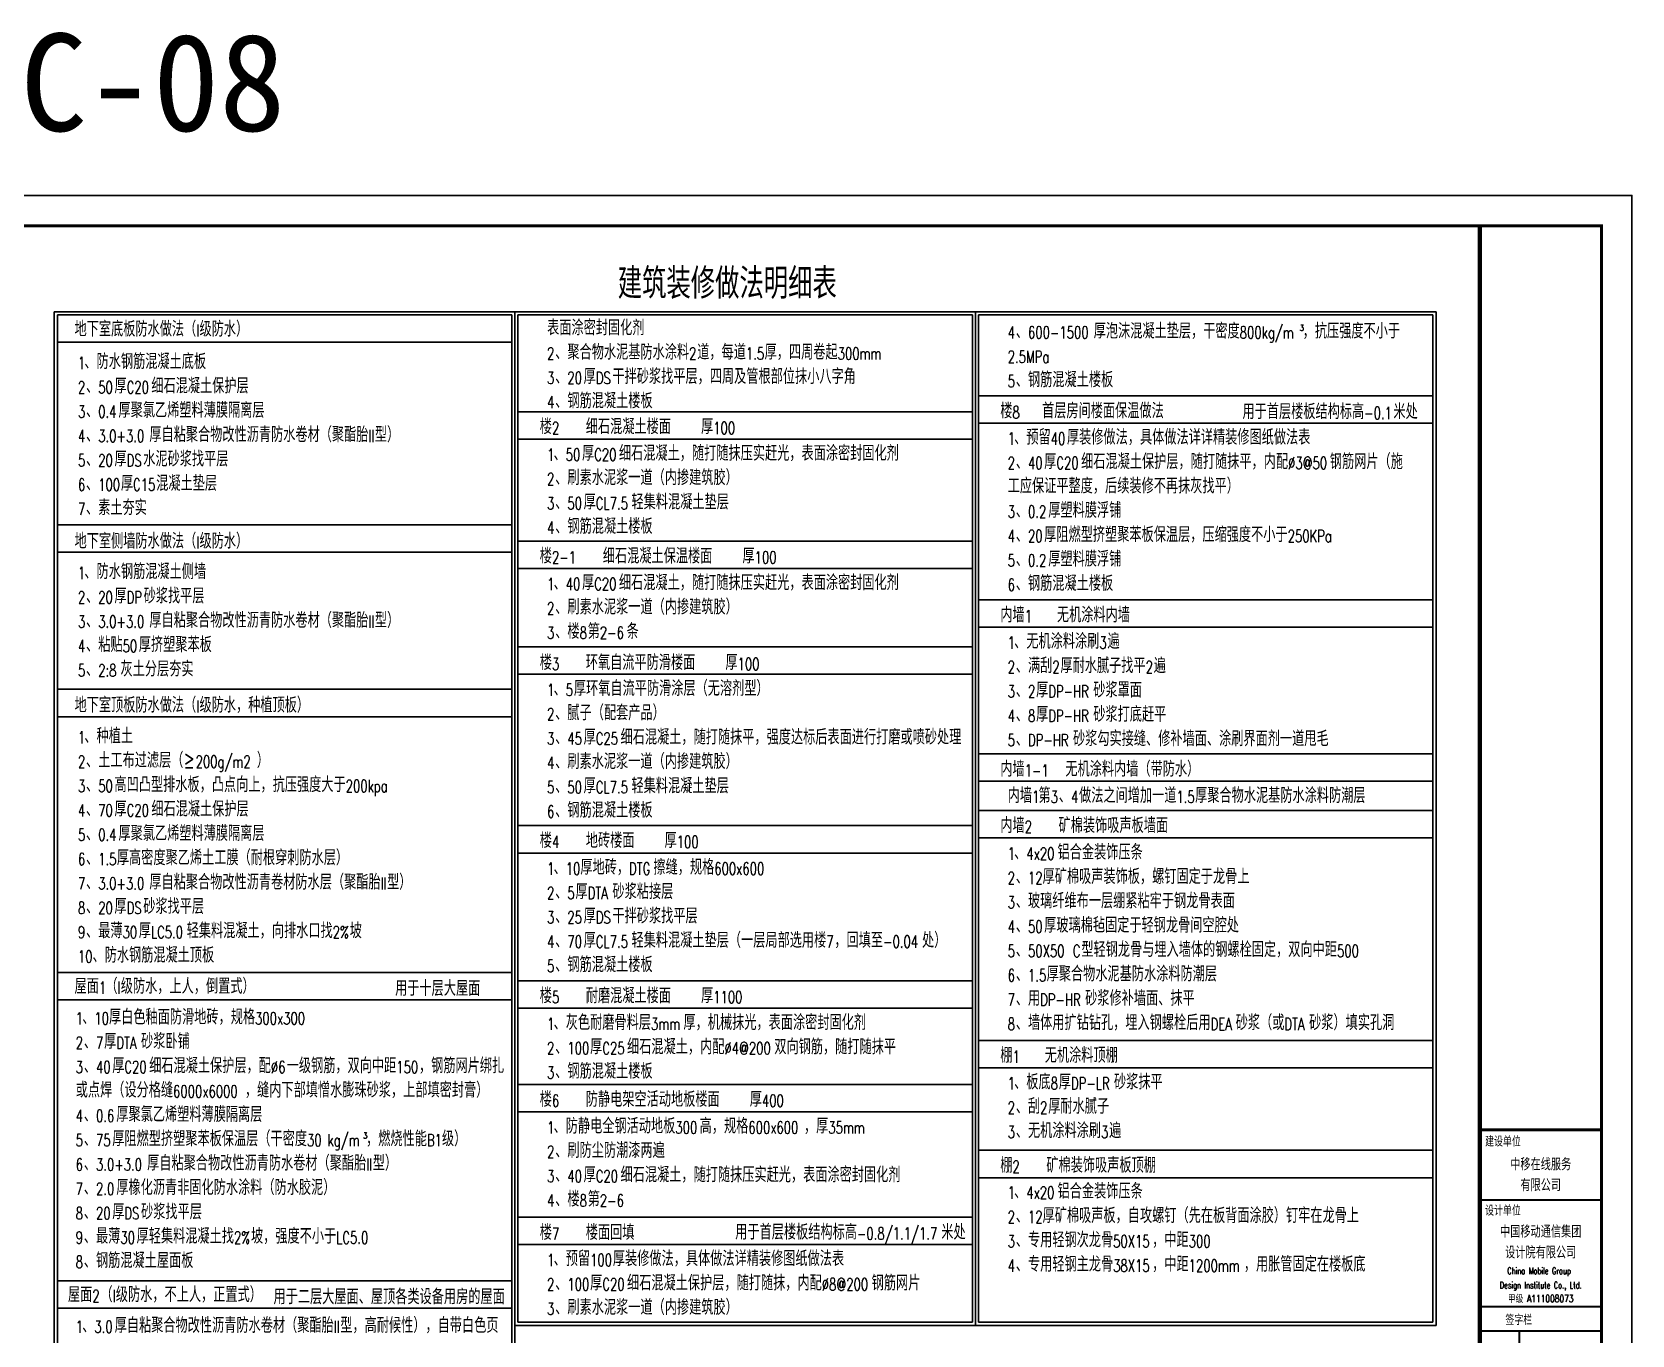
# Model space of a CAD drawing. Extents: x 1109697 to 1467097, y -139975 to 53891.
# Drawn here: x 1414517 to 1467097, y -118011 to -75205 of the extents above; entities that cross this region are included whole.
import ezdxf
from ezdxf.enums import TextEntityAlignment as Align

# ---------------------------------------------------------------- set-up
doc = ezdxf.new("R2010")
doc.units = 0
doc.header["$LTSCALE"] = 1000
doc.header["$MEASUREMENT"] = 0
for name, color, linetype in [('FINELINE', 4, 'Continuous'), ('PUB_TEXT', 7, 'Continuous'), ('PUB_TITLE', 4, 'Continuous'), ('WALL', 5, 'Continuous')]:
    doc.layers.add(name, color=color, linetype=linetype)
doc.layers.add('图框', color=4, linetype='Continuous', lineweight=35)
doc.styles.add('-黑体', font='simhei.ttf', dxfattribs={"width": 0.8})
doc.styles.add('_HZTXT', font='SIMPLEX', dxfattribs={"width": 0.8, "bigfont": 'HZTXT'})
doc.styles.add('_TCH_SPACE', font='simhei.ttf')
doc.styles.add('TK', font='complex_.ttf', dxfattribs={"width": 0.75, "bigfont": 'china'})

# ---------------------------------------------------------------- blocks, each defined once
blk = doc.blocks.new('图签01')
at = {"layer": '图框', "color": 4}
for p, q in [((1793883, 108165), (1797883, 108165)), ((1793883, 104665), (1797883, 104665))]:
    blk.add_line(p, q, dxfattribs=at)
at = {"layer": '图框', "linetype": 'Continuous'}
for p, q in [((1793883, 103865), (1797883, 103865)), ((1795183, 97865), (1795183, 103865))]:
    blk.add_line(p, q, dxfattribs=at)
at = {"layer": '图框', "linetype": 'Continuous', "const_width": 100}
blk.add_lwpolyline([(1793883, 110465), (1797883, 110465)], dxfattribs=at)
at = {"layer": '图框', "style": '-黑体', "width": 0.7}
for s, p in [('建设单位', (1794056, 109949)), ('设计单位', (1794056, 107680)), ('签字栏', (1794722, 104087))]:
    blk.add_text(s, height=300, dxfattribs=at).set_placement(p)
for s, p in [('中移在线服务', (1795883, 109174)), ('有限公司', (1795883, 108489)), ('中国移动通信集团', (1795883, 106963)), ('设计院有限公司', (1795883, 106278))]:
    blk.add_text(s, height=350, dxfattribs=at).set_placement(p, align=Align.CENTER)
at = {"layer": '图框', "color": 4, "style": 'TK', "width": 0.75}
for s, height, p in [('China Mobile Group ', 213.33, (1795883, 105729)), ('Design Institute Co., Ltd.', 213.33, (1795883, 105256)), ('甲级 A111008073', 240, (1795883, 104802))]:
    blk.add_text(s, height=height, dxfattribs=at).set_placement(p, align=Align.CENTER)

msp = doc.modelspace()

# ---------------------------------------------------------------- linework, layer by layer
at = {"layer": 'FINELINE'}
for p, q in [((1415350, -84498), (1430286, -84498)), ((1415350, -84498), (1415350, -137260)), ((1430286, -84498), (1430286, -137260)), ((1430486, -84498), (1445421, -84498)), ((1430486, -84498), (1430486, -117594)), ((1445421, -84498), (1445421, -117594)), ((1445621, -84498), (1460557, -84498)), ((1445621, -84498), (1445621, -117594)), ((1445621, -84498), (1460557, -84498)), ((1460557, -84498), (1460557, -117594)), ((1445621, -100783), (1460557, -100783)), ((1430486, -117594), (1445421, -117594)), ((1445621, -117594), (1460557, -117594))]:
    msp.add_line(p, q, dxfattribs=at)
at = {"layer": 'PUB_TITLE'}
msp.add_lwpolyline([(1361997, -139975), (1467097, -139975), (1467097, -80575), (1361997, -80575)], close=True, dxfattribs=at)
at = {"layer": 'PUB_TITLE', "const_width": 100}
msp.add_lwpolyline([(1364497, -138975), (1466097, -138975), (1466097, -81575), (1364497, -81575)], close=True, dxfattribs=at)
at = {"layer": 'WALL'}
for p, q in [((1415350, -85398), (1430286, -85398)), ((1445621, -87152), (1460557, -87152)), ((1430486, -87678), (1445421, -87678)), ((1445621, -88052), (1460557, -88052)), ((1430486, -88578), (1445421, -88578)), ((1430486, -88578), (1445421, -88578)), ((1415350, -91398), (1430286, -91398)), ((1430486, -91928), (1445421, -91928)), ((1415350, -92298), (1430286, -92298)), ((1430486, -92828), (1445421, -92828)), ((1445621, -93854), (1460557, -93854)), ((1445621, -94754), (1460556, -94754)), ((1430486, -95403), (1445421, -95403)), ((1430486, -96303), (1445421, -96303)), ((1415350, -96798), (1430286, -96798)), ((1415350, -97698), (1430286, -97698)), ((1445621, -98920), (1460557, -98920)), ((1445621, -99820), (1460556, -99820)), ((1445621, -100783), (1460557, -100783)), ((1430486, -101277), (1445421, -101277)), ((1445621, -101683), (1460557, -101683)), ((1430486, -102177), (1445421, -102177)), ((1415350, -106098), (1430286, -106098)), ((1430486, -106377), (1445421, -106377)), ((1415350, -106998), (1430286, -106998)), ((1430486, -107277), (1445421, -107277)), ((1445621, -108331), (1460557, -108331)), ((1445621, -109231), (1460556, -109231)), ((1430486, -109781), (1445421, -109781)), ((1430486, -110681), (1445421, -110681)), ((1445621, -111943), (1460556, -111943)), ((1445621, -112843), (1460556, -112843)), ((1430486, -114135), (1445421, -114135)), ((1430486, -115035), (1445421, -115035)), ((1415350, -116228), (1430286, -116228)), ((1415350, -117128), (1430285, -117128))]:
    msp.add_line(p, q, dxfattribs=at)
for points in [[(1415250, -84398), (1430386, -84398), (1430386, -137360), (1415250, -137360), (1415250, -84398)], [(1445521, -117694), (1430386, -117694), (1430386, -84398), (1445521, -84398), (1445521, -117694)], [(1460657, -117694), (1445521, -117694), (1445521, -84398), (1460657, -84398), (1460657, -117694)]]:
    msp.add_lwpolyline(points, dxfattribs=at)
at = {"layer": '图框', "const_width": 150}
msp.add_lwpolyline([(1462097, -81575), (1462097, -138975)], dxfattribs=at)

# ---------------------------------------------------------------- block references
at = {"layer": 'PUB_TEXT'}
msp.add_blockref('图签01', (-331786, -221738), dxfattribs=at)

# ---------------------------------------------------------------- texts
at = {"linetype": 'Continuous', "style": '_TCH_SPACE'}
msp.add_text('FJ-MC-08', height=3200, dxfattribs=at).set_placement((1414140, -78457), align=Align.CENTER)
at = {"layer": 'PUB_TEXT', "style": '_HZTXT'}
for s, height, width, p in [('建筑装修做法明细表', 1000, 0.8, (1433766, -83968)), ('地下室底板防水做法（', 500, 0.8, (1415915, -85210)), ('级防水）', 500, 0.8, (1420022, -85210)), ('表面涂密封固化剂', 500, 0.8, (1431445, -85168)), ('I', 400, 0.7, (1419915, -85210)), ('4', 400, 0.7, (1446580, -85276)), ('、', 500, 0.8, (1446847, -85276)), ('600-1500', 400, 0.7, (1447247, -85276)), ('厚泡沫混凝土垫层，干密度', 500, 0.8, (1449407, -85276)), ('800kg/m', 400, 0.7, (1454207, -85276)), ('3', 200, 0.7, (1456180, -85026)), ('，抗压强度不小于', 500, 0.8, (1456274, -85276)), ('2', 400, 0.7, (1431445, -85968)), ('、聚合物水泥基防水涂料', 500, 0.8, (1431712, -85968)), ('2', 400, 0.7, (1436112, -85968)), ('道，每道', 500, 0.8, (1436378, -85968)), ('1.5', 400, 0.7, (1437978, -85968)), ('厚，四周卷起', 500, 0.8, (1438592, -85968)), ('300mm', 400, 0.7, (1440992, -85968)), ('2.5MPa', 400, 0.7, (1446580, -86076)), ('1', 400, 0.7, (1416026, -86278)), ('、防水钢筋混凝土底板', 500, 0.8, (1416239, -86278)), ('干拌砂浆找平层，四周及管根部位抹小八字角', 500, 0.8, (1433592, -86768)), ('2', 400, 0.7, (1416026, -87078)), ('50', 400, 0.7, (1416693, -87078)), ('厚', 500, 0.8, (1417226, -87078)), ('C20', 400, 0.7, (1417626, -87078)), ('细石混凝土保护层', 500, 0.8, (1418439, -87078)), ('3', 400, 0.7, (1431445, -86768)), ('、', 500, 0.8, (1431712, -86768)), ('20', 400, 0.7, (1432112, -86768)), ('厚', 500, 0.8, (1432645, -86768)), ('DS', 400, 0.7, (1433045, -86768)), ('5', 400, 0.7, (1446580, -86876)), ('、钢筋混凝土楼板', 500, 0.8, (1446847, -86876)), ('、', 500, 0.8, (1416293, -87078)), ('4', 400, 0.7, (1431445, -87568)), ('、钢筋混凝土楼板', 500, 0.8, (1431712, -87568)), ('3', 400, 0.7, (1416026, -87878)), ('、', 500, 0.8, (1416293, -87878)), ('0.4', 400, 0.7, (1416693, -87878)), ('厚聚氯乙烯塑料薄膜隔离层', 500, 0.8, (1417359, -87878)), ('楼', 500, 0.8, (1446338, -87898)), ('8', 400, 0.7, (1446738, -87898)), ('首层房间楼面保温做法', 500, 0.8, (1447710, -87898)), ('用于首层楼板结构标高', 500, 0.8, (1454296, -87923)), ('-0.1', 400, 0.7, (1458296, -87923)), ('米处', 500, 0.8, (1459256, -87923)), ('4', 400, 0.7, (1416026, -88678)), ('3.0+3.0', 400, 0.7, (1416693, -88678)), ('厚自粘聚合物改性沥青防水卷材（聚酯胎', 500, 0.8, (1418373, -88678)), ('II', 400, 0.7, (1425573, -88678)), ('型）', 500, 0.8, (1425786, -88678)), ('楼', 500, 0.8, (1431203, -88416)), ('2', 400, 0.7, (1431603, -88416)), ('细石混凝土楼面', 500, 0.8, (1432716, -88416)), ('厚', 500, 0.8, (1436504, -88416)), ('100', 400, 0.7, (1436904, -88416)), ('、预留', 500, 0.8, (1446794, -88765)), ('厚装修做法，具体做法详详精装修图纸做法表', 500, 0.8, (1448527, -88765)), ('、', 500, 0.8, (1416293, -88678)), ('厚', 500, 0.8, (1432592, -89291)), ('细石混凝土，随打随抹压实赶光，表面涂密封固化剂', 500, 0.8, (1433805, -89291)), ('1', 400, 0.7, (1446580, -88765)), ('40', 400, 0.7, (1447994, -88765)), ('5', 400, 0.7, (1416026, -89478)), ('、', 500, 0.8, (1416293, -89478)), ('20', 400, 0.7, (1416693, -89478)), ('厚', 500, 0.8, (1417226, -89478)), ('DS', 400, 0.7, (1417626, -89478)), ('水泥砂浆找平层', 500, 0.8, (1418173, -89478)), ('1', 400, 0.7, (1431445, -89291)), ('、', 500, 0.8, (1431658, -89291)), ('50', 400, 0.7, (1432058, -89291)), ('C20', 400, 0.7, (1432992, -89291)), ('2', 400, 0.7, (1446580, -89565)), ('、', 500, 0.8, (1446847, -89565)), ('40', 400, 0.7, (1447247, -89565)), ('厚', 500, 0.8, (1447780, -89565)), ('C20', 400, 0.7, (1448180, -89565)), ('细石混凝土保护层，随打随抹平，内配', 500, 0.8, (1448994, -89565)), ('%%c3@50', 400, 0.7, (1455794, -89565)), ('钢筋网片（施', 500, 0.8, (1457167, -89565)), ('6', 400, 0.7, (1416026, -90278)), ('100', 400, 0.7, (1416693, -90278)), ('厚', 500, 0.8, (1417439, -90278)), ('C15', 400, 0.7, (1417839, -90278)), ('混凝土垫层', 500, 0.8, (1418599, -90278)), ('2', 400, 0.7, (1431445, -90091)), ('、刷素水泥浆一道（内掺建筑胶）', 500, 0.8, (1431712, -90091)), ('工应保证平整度，后续装修不再抹灰找平）', 500, 0.8, (1446580, -90365)), ('、', 500, 0.8, (1416293, -90278)), ('厚', 500, 0.8, (1432645, -90891)), ('轻集料混凝土垫层', 500, 0.8, (1434218, -90891)), ('7', 400, 0.7, (1416026, -91078)), ('、素土夯实', 500, 0.8, (1416293, -91078)), ('3', 400, 0.7, (1431445, -90891)), ('、', 500, 0.8, (1431712, -90891)), ('50', 400, 0.7, (1432112, -90891)), ('CL7.5', 400, 0.7, (1433045, -90891)), ('3', 400, 0.7, (1446580, -91165)), ('0.2', 400, 0.7, (1447247, -91165)), ('厚塑料膜浮铺', 500, 0.8, (1447914, -91165)), ('4', 400, 0.7, (1431445, -91691)), ('、钢筋混凝土楼板', 500, 0.8, (1431712, -91691)), ('、', 500, 0.8, (1446847, -91165)), ('厚阻燃型挤塑聚苯板保温层，压缩强度不小于', 500, 0.8, (1447780, -91965)), ('地下室侧墙防水做法（', 500, 0.8, (1415915, -92176)), ('I', 400, 0.7, (1419915, -92176)), ('级防水）', 500, 0.8, (1420022, -92176)), ('4', 400, 0.7, (1446580, -91965)), ('、', 500, 0.8, (1446847, -91965)), ('20', 400, 0.7, (1447247, -91965)), ('250KPa', 400, 0.7, (1455780, -91965)), ('楼', 500, 0.8, (1431203, -92666)), ('2-1', 400, 0.7, (1431603, -92666)), ('细石混凝土保温楼面', 500, 0.8, (1433276, -92666)), ('厚', 500, 0.8, (1437864, -92666)), ('100', 400, 0.7, (1438264, -92666)), ('5', 400, 0.7, (1446580, -92765)), ('0.2', 400, 0.7, (1447247, -92765)), ('厚塑料膜浮铺', 500, 0.8, (1447914, -92765)), ('1', 400, 0.7, (1416026, -93178)), ('、防水钢筋混凝土侧墙', 500, 0.8, (1416239, -93178)), ('厚', 500, 0.8, (1432592, -93541)), ('细石混凝土，随打随抹压实赶光，表面涂密封固化剂', 500, 0.8, (1433805, -93541)), ('、', 500, 0.8, (1446847, -92765)), ('、钢筋混凝土楼板', 500, 0.8, (1446847, -93565)), ('2', 400, 0.7, (1416026, -93978)), ('20', 400, 0.7, (1416693, -93978)), ('厚', 500, 0.8, (1417226, -93978)), ('DP', 400, 0.7, (1417626, -93978)), ('砂浆找平层', 500, 0.8, (1418186, -93978)), ('1', 400, 0.7, (1431445, -93541)), ('、', 500, 0.8, (1431658, -93541)), ('40', 400, 0.7, (1432058, -93541)), ('C20', 400, 0.7, (1432992, -93541)), ('6', 400, 0.7, (1446580, -93565)), ('、', 500, 0.8, (1416293, -93978)), ('2', 400, 0.7, (1431445, -94341)), ('、刷素水泥浆一道（内掺建筑胶）', 500, 0.8, (1431712, -94341)), ('内墙', 500, 0.8, (1446338, -94600)), ('无机涂料内墙', 500, 0.8, (1448198, -94600)), ('3', 400, 0.7, (1416026, -94778)), ('、', 500, 0.8, (1416293, -94778)), ('3.0+3.0', 400, 0.7, (1416693, -94778)), ('厚自粘聚合物改性沥青防水卷材（聚酯胎', 500, 0.8, (1418373, -94778)), ('II', 400, 0.7, (1425573, -94778)), ('型）', 500, 0.8, (1425786, -94778)), ('、楼', 500, 0.8, (1431712, -95141)), ('第', 500, 0.8, (1432778, -95141)), ('条', 500, 0.8, (1434058, -95141)), ('1', 400, 0.7, (1447138, -94600)), ('、粘贴', 500, 0.8, (1416293, -95578)), ('厚挤塑聚苯板', 500, 0.8, (1418026, -95578)), ('3', 400, 0.7, (1431445, -95141)), ('8', 400, 0.7, (1432512, -95141)), ('2-6', 400, 0.7, (1433178, -95141)), ('1', 400, 0.7, (1446580, -95468)), ('、无机涂料涂刷', 500, 0.8, (1446793, -95468)), ('3', 400, 0.7, (1449593, -95468)), ('遍', 500, 0.8, (1449860, -95468)), ('4', 400, 0.7, (1416026, -95578)), ('50', 400, 0.7, (1417493, -95578)), ('楼', 500, 0.8, (1431203, -96165)), ('环氧自流平防滑楼面', 500, 0.8, (1432716, -96165)), ('厚', 500, 0.8, (1437304, -96165)), ('5', 400, 0.7, (1416026, -96378)), ('、', 500, 0.8, (1416293, -96378)), ('2:8', 400, 0.7, (1416693, -96378)), ('灰土分层夯实', 500, 0.8, (1417426, -96378)), ('3', 400, 0.7, (1431603, -96165)), ('100', 400, 0.7, (1437704, -96165)), ('2', 400, 0.7, (1446580, -96268)), ('、满刮', 500, 0.8, (1446847, -96268)), ('2', 400, 0.7, (1448047, -96268)), ('厚耐水腻子找平', 500, 0.8, (1448313, -96268)), ('2', 400, 0.7, (1451113, -96268)), ('遍', 500, 0.8, (1451380, -96268)), ('1', 400, 0.7, (1431445, -97016)), ('5', 400, 0.7, (1432058, -97016)), ('厚环氧自流平防滑涂层（无溶剂型）', 500, 0.8, (1432325, -97016)), ('3', 400, 0.7, (1446580, -97068)), ('2', 400, 0.7, (1447247, -97068)), ('厚', 500, 0.8, (1447513, -97068)), ('DP-HR', 400, 0.7, (1447913, -97068)), ('砂浆罩面', 500, 0.8, (1449393, -97068)), ('地下室顶板防水做法（', 500, 0.8, (1415915, -97563)), ('I', 400, 0.7, (1419915, -97563)), ('级防水，种植顶板）', 500, 0.8, (1420022, -97563)), ('、', 500, 0.8, (1431658, -97016)), ('、腻子（配套产品）', 500, 0.8, (1431711, -97816)), ('、', 500, 0.8, (1446847, -97068)), ('2', 400, 0.7, (1431445, -97816)), ('4', 400, 0.7, (1446580, -97868)), ('、', 500, 0.8, (1446847, -97868)), ('8', 400, 0.7, (1447247, -97868)), ('厚', 500, 0.8, (1447513, -97868)), ('DP-HR', 400, 0.7, (1447913, -97868)), ('砂浆打底赶平', 500, 0.8, (1449393, -97868)), ('1', 400, 0.7, (1416026, -98578)), ('、种植土', 500, 0.8, (1416239, -98578)), ('3', 400, 0.7, (1431445, -98616)), ('45', 400, 0.7, (1432111, -98616)), ('厚', 500, 0.8, (1432645, -98616)), ('C25', 400, 0.7, (1433045, -98616)), ('细石混凝土，随打随抹平，强度达标后表面进行打磨或喷砂处理', 500, 0.8, (1433858, -98616)), ('5', 400, 0.7, (1446580, -98668)), ('DP-HR', 400, 0.7, (1447247, -98668)), ('砂浆勾实接缝、修补墙面、涂刷界面剂一道甩毛', 500, 0.8, (1448727, -98668)), ('、土工布过滤层（≥', 500, 0.8, (1416293, -99378)), ('）', 500, 0.8, (1421906, -99378)), ('、', 500, 0.8, (1431711, -98616)), ('、', 500, 0.8, (1446847, -98668)), ('2', 400, 0.7, (1416026, -99378)), ('200g/m2', 400, 0.7, (1419893, -99378)), ('4', 400, 0.7, (1431445, -99416)), ('、刷素水泥浆一道（内掺建筑胶）', 500, 0.8, (1431711, -99416)), ('内墙', 500, 0.8, (1446338, -99665)), ('1-1', 400, 0.7, (1447138, -99665)), ('无机涂料内墙（带防水）', 500, 0.8, (1448476, -99665)), ('3', 400, 0.7, (1416026, -100178)), ('50', 400, 0.7, (1416693, -100178)), ('高凹凸型排水板，凸点向上，抗压强度大于', 500, 0.8, (1417226, -100178)), ('200kpa', 400, 0.7, (1424826, -100178)), ('5', 400, 0.7, (1431445, -100216)), ('50', 400, 0.7, (1432111, -100216)), ('厚', 500, 0.8, (1432645, -100216)), ('CL7.5', 400, 0.7, (1433045, -100216)), ('轻集料混凝土垫层', 500, 0.8, (1434218, -100216)), ('、', 500, 0.8, (1416293, -100178)), ('细石混凝土保护层', 500, 0.8, (1418439, -100978)), ('、', 500, 0.8, (1431711, -100216)), ('内墙', 500, 0.8, (1446580, -100533)), ('1', 400, 0.7, (1447380, -100533)), ('第', 500, 0.8, (1447593, -100533)), ('3', 400, 0.7, (1447993, -100533)), ('、', 500, 0.8, (1448260, -100533)), ('4', 400, 0.7, (1448660, -100533)), ('做法之间增加一道', 500, 0.8, (1448927, -100533)), ('1.5', 400, 0.7, (1452127, -100533)), ('厚聚合物水泥基防水涂料防潮层', 500, 0.8, (1452740, -100533)), ('4', 400, 0.7, (1416026, -100978)), ('、', 500, 0.8, (1416293, -100978)), ('70', 400, 0.7, (1416693, -100978)), ('厚', 500, 0.8, (1417226, -100978)), ('C20', 400, 0.7, (1417626, -100978)), ('6', 400, 0.7, (1431445, -101016)), ('、钢筋混凝土楼板', 500, 0.8, (1431711, -101016)), ('5', 400, 0.7, (1416026, -101778)), ('0.4', 400, 0.7, (1416693, -101778)), ('厚聚氯乙烯塑料薄膜隔离层', 500, 0.8, (1417359, -101778)), ('楼', 500, 0.8, (1431203, -102012)), ('地砖楼面', 500, 0.8, (1432716, -102012)), ('内墙', 500, 0.8, (1446338, -101518)), ('2', 400, 0.7, (1447138, -101518)), ('矿棉装饰吸声板墙面', 500, 0.8, (1448252, -101518)), ('、', 500, 0.8, (1416293, -101778)), ('4', 400, 0.7, (1431603, -102012)), ('厚', 500, 0.8, (1435304, -102012)), ('100', 400, 0.7, (1435704, -102012)), ('1', 400, 0.7, (1446580, -102396)), ('4x20', 400, 0.7, (1447194, -102396)), ('铝合金装饰压条', 500, 0.8, (1448220, -102396)), ('6', 400, 0.7, (1416026, -102578)), ('、', 500, 0.8, (1416293, -102578)), ('1.5', 400, 0.7, (1416693, -102578)), ('厚高密度聚乙烯土工膜（耐根穿刺防水层）', 500, 0.8, (1417306, -102578)), ('1', 400, 0.7, (1431445, -102890)), ('10', 400, 0.7, (1432058, -102890)), ('厚地砖，', 500, 0.8, (1432538, -102890)), ('DTG', 400, 0.7, (1434138, -102890)), ('擦缝，规格', 500, 0.8, (1434938, -102890)), ('600x600', 400, 0.7, (1436938, -102890)), ('、', 500, 0.8, (1446794, -102396)), ('7', 400, 0.7, (1416026, -103378)), ('3.0+3.0', 400, 0.7, (1416693, -103378)), ('厚自粘聚合物改性沥青卷材防水层（聚酯胎', 500, 0.8, (1418373, -103378)), ('II', 400, 0.7, (1425973, -103378)), ('型）', 500, 0.8, (1426186, -103378)), ('、', 500, 0.8, (1431658, -102890)), ('2', 400, 0.7, (1446580, -103196)), ('、', 500, 0.8, (1446847, -103196)), ('12', 400, 0.7, (1447247, -103196)), ('厚矿棉吸声装饰板，螺钉固定于龙骨上', 500, 0.8, (1447727, -103196)), ('、', 500, 0.8, (1416293, -103378)), ('2', 400, 0.7, (1431445, -103690)), ('、', 500, 0.8, (1431712, -103690)), ('5', 400, 0.7, (1432112, -103690)), ('厚', 500, 0.8, (1432378, -103690)), ('DTA', 400, 0.7, (1432778, -103690)), ('砂浆粘接层', 500, 0.8, (1433592, -103690)), ('、玻璃纤维布一层绷紧粘牢于钢龙骨表面', 500, 0.8, (1446847, -103996)), ('8', 400, 0.7, (1416026, -104178)), ('、', 500, 0.8, (1416293, -104178)), ('20', 400, 0.7, (1416693, -104178)), ('厚', 500, 0.8, (1417226, -104178)), ('DS', 400, 0.7, (1417626, -104178)), ('砂浆找平层', 500, 0.8, (1418173, -104178)), ('3', 400, 0.7, (1431445, -104490)), ('25', 400, 0.7, (1432112, -104490)), ('厚', 500, 0.8, (1432645, -104490)), ('DS', 400, 0.7, (1433045, -104490)), ('干拌砂浆找平层', 500, 0.8, (1433592, -104490)), ('3', 400, 0.7, (1446580, -103996)), ('9', 400, 0.7, (1416026, -104978)), ('、最薄', 500, 0.8, (1416293, -104978)), ('30', 400, 0.7, (1417493, -104978)), ('厚', 500, 0.8, (1418026, -104978)), ('LC5.0', 400, 0.7, (1418426, -104978)), ('轻集料混凝土，向排水口找', 500, 0.8, (1419599, -104978)), ('2%', 400, 0.7, (1424399, -104978)), ('坡', 500, 0.8, (1424959, -104978)), ('、', 500, 0.8, (1431712, -104490)), ('4', 400, 0.7, (1446580, -104796)), ('、', 500, 0.8, (1446847, -104796)), ('50', 400, 0.7, (1447247, -104796)), ('厚玻璃棉毡固定于轻钢龙骨间空腔处', 500, 0.8, (1447780, -104796)), ('4', 400, 0.7, (1431445, -105290)), ('、', 500, 0.8, (1431712, -105290)), ('70', 400, 0.7, (1432112, -105290)), ('厚', 500, 0.8, (1432645, -105290)), ('CL7.5', 400, 0.7, (1433045, -105290)), ('轻集料混凝土垫层（一层局部选用楼', 500, 0.8, (1434218, -105290)), ('7', 400, 0.7, (1440618, -105290)), ('，回填至', 500, 0.8, (1440885, -105290)), ('-0.04', 400, 0.7, (1442485, -105290)), ('处）', 500, 0.8, (1443765, -105290)), ('型轻钢龙骨与埋入墙体的钢螺栓固定，双向中距', 500, 0.8, (1449001, -105596)), ('10', 400, 0.7, (1416026, -105778)), ('、防水钢筋混凝土顶板', 500, 0.8, (1416506, -105778)), ('、钢筋混凝土楼板', 500, 0.8, (1431712, -106090)), ('5', 400, 0.7, (1446580, -105596)), ('、', 500, 0.8, (1446847, -105596)), ('50X50', 400, 0.7, (1447247, -105596)), ('C', 400, 0.7, (1448721, -105596)), ('500', 400, 0.7, (1457401, -105596)), ('5', 400, 0.7, (1431445, -106090)), ('6', 400, 0.7, (1446580, -106396)), ('1.5', 400, 0.7, (1447247, -106396)), ('厚聚合物水泥基防水涂料防潮层', 500, 0.8, (1447860, -106396)), ('屋面', 500, 0.8, (1415915, -106801)), ('1', 400, 0.7, (1416715, -106801)), ('（', 500, 0.8, (1416928, -106801)), ('I', 400, 0.7, (1417328, -106801)), ('级防水，上人，倒置式）', 500, 0.8, (1417435, -106801)), ('用于十层大屋面', 500, 0.8, (1426450, -106872)), ('楼', 500, 0.8, (1431203, -107112)), ('5', 400, 0.7, (1431603, -107112)), ('耐磨混凝土楼面', 500, 0.8, (1432716, -107112)), ('厚', 500, 0.8, (1436504, -107112)), ('1100', 400, 0.7, (1436904, -107112)), ('、', 500, 0.8, (1446847, -106396)), ('、用', 500, 0.8, (1446847, -107196)), ('砂浆修补墙面、抹平', 500, 0.8, (1449127, -107196)), ('厚白色釉面防滑地砖，规格', 500, 0.8, (1417048, -107811)), ('7', 400, 0.7, (1446580, -107196)), ('DP-HR', 400, 0.7, (1447647, -107196)), ('1', 400, 0.7, (1415954, -107811)), ('、', 500, 0.8, (1416168, -107811)), ('10', 400, 0.7, (1416568, -107811)), ('300x300', 400, 0.7, (1421848, -107811)), ('1', 400, 0.7, (1431445, -107990)), ('、灰色耐磨骨料层', 500, 0.8, (1431658, -107990)), ('3mm', 400, 0.7, (1434858, -107990)), ('厚，机械抹光，表面涂密封固化剂', 500, 0.8, (1435925, -107990)), ('8', 400, 0.7, (1446580, -107996)), ('、墙体用扩钻钻孔，埋入钢螺栓后用', 500, 0.8, (1446847, -107996)), ('DEA', 400, 0.7, (1453247, -107996)), ('砂浆（或', 500, 0.8, (1454074, -107996)), ('DTA', 400, 0.7, (1455674, -107996)), ('砂浆）填实孔洞', 500, 0.8, (1456487, -107996)), ('2', 400, 0.7, (1415954, -108611)), ('7', 400, 0.7, (1416621, -108611)), ('厚', 500, 0.8, (1416888, -108611)), ('DTA', 400, 0.7, (1417288, -108611)), ('砂浆卧铺', 500, 0.8, (1418101, -108611)), ('厚', 500, 0.8, (1432858, -108790)), ('细石混凝土，内配', 500, 0.8, (1434072, -108790)), ('双向钢筋，随打随抹平', 500, 0.8, (1438912, -108790)), ('、', 500, 0.8, (1416221, -108611)), ('2', 400, 0.7, (1431445, -108790)), ('、', 500, 0.8, (1431712, -108790)), ('100', 400, 0.7, (1432112, -108790)), ('C25', 400, 0.7, (1433258, -108790)), ('%%c4@200', 400, 0.7, (1437272, -108790)), ('棚', 500, 0.8, (1446338, -109069)), ('1', 400, 0.7, (1446738, -109069)), ('无机涂料顶棚', 500, 0.8, (1447798, -109069)), ('3', 400, 0.7, (1415954, -109411)), ('、', 500, 0.8, (1416221, -109411)), ('40', 400, 0.7, (1416621, -109411)), ('厚', 500, 0.8, (1417154, -109411)), ('C20', 400, 0.7, (1417554, -109411)), ('细石混凝土保护层，配', 500, 0.8, (1418368, -109411)), ('%%c6', 400, 0.7, (1422368, -109411)), ('一级钢筋，双向中距', 500, 0.8, (1422888, -109411)), ('150', 400, 0.7, (1426488, -109411)), ('，钢筋网片绑扎', 500, 0.8, (1427234, -109411)), ('3', 400, 0.7, (1431445, -109590)), ('、钢筋混凝土楼板', 500, 0.8, (1431712, -109590)), ('或点焊（设分格缝', 500, 0.8, (1415954, -110211)), ('6000x6000', 400, 0.7, (1419154, -110211)), ('，缝内下部填憎水膨珠砂浆，上部填密封膏）', 500, 0.8, (1421514, -110211)), ('1', 400, 0.7, (1446580, -109944)), ('、板底', 500, 0.8, (1446793, -109944)), ('8', 400, 0.7, (1447993, -109944)), ('厚', 500, 0.8, (1448260, -109944)), ('DP-LR', 400, 0.7, (1448660, -109944)), ('砂浆抹平', 500, 0.8, (1450073, -109944)), ('楼', 500, 0.8, (1431203, -110516)), ('6', 400, 0.7, (1431603, -110516)), ('防静电架空活动地板楼面', 500, 0.8, (1432716, -110516)), ('厚', 500, 0.8, (1438104, -110516)), ('400', 400, 0.7, (1438504, -110516)), ('2', 400, 0.7, (1446580, -110744)), ('、刮', 500, 0.8, (1446847, -110744)), ('2', 400, 0.7, (1447647, -110744)), ('厚耐水腻子', 500, 0.8, (1447913, -110744)), ('4', 400, 0.7, (1415954, -111011)), ('、', 500, 0.8, (1416221, -111011)), ('0.6', 400, 0.7, (1416621, -111011)), ('厚聚氯乙烯塑料薄膜隔离层', 500, 0.8, (1417288, -111011)), ('、防静电全钢活动地板', 500, 0.8, (1431658, -111394)), ('高，规格', 500, 0.8, (1436458, -111394)), ('，厚', 500, 0.8, (1439885, -111394)), ('5', 400, 0.7, (1415954, -111811)), ('75', 400, 0.7, (1416621, -111811)), ('厚阻燃型挤塑聚苯板保温层（干密度', 500, 0.8, (1417154, -111811)), ('30', 400, 0.7, (1423554, -111811)), ('kg/m', 400, 0.7, (1424229, -111811)), ('3', 200, 0.7, (1425402, -111561)), ('，燃烧性能', 500, 0.8, (1425495, -111811)), ('B1', 400, 0.7, (1427495, -111811)), ('级）', 500, 0.8, (1427989, -111811)), ('1', 400, 0.7, (1431445, -111394)), ('300', 400, 0.7, (1435658, -111394)), ('600x600', 400, 0.7, (1438058, -111394)), ('35mm', 400, 0.7, (1440685, -111394)), ('3', 400, 0.7, (1446580, -111544)), ('、无机涂料涂刷', 500, 0.8, (1446847, -111544)), ('3', 400, 0.7, (1449647, -111544)), ('遍', 500, 0.8, (1449913, -111544)), ('、', 500, 0.8, (1416221, -111811)), ('2', 400, 0.7, (1431445, -112194)), ('、刷防尘防潮漆两遍', 500, 0.8, (1431712, -112194)), ('6', 400, 0.7, (1415954, -112611)), ('、', 500, 0.8, (1416221, -112611)), ('3.0+3.0', 400, 0.7, (1416621, -112611)), ('厚自粘聚合物改性沥青防水卷材（聚酯胎', 500, 0.8, (1418301, -112611)), ('II', 400, 0.7, (1425501, -112611)), ('型）', 500, 0.8, (1425714, -112611)), ('厚', 500, 0.8, (1432645, -112994)), ('细石混凝土，随打随抹压实赶光，表面涂密封固化剂', 500, 0.8, (1433858, -112994)), ('棚', 500, 0.8, (1446338, -112682)), ('2', 400, 0.7, (1446738, -112682)), ('矿棉装饰吸声板顶棚', 500, 0.8, (1447851, -112682)), ('7', 400, 0.7, (1415954, -113411)), ('2.0', 400, 0.7, (1416621, -113411)), ('厚橡化沥青非固化防水涂料（防水胶泥）', 500, 0.8, (1417288, -113411)), ('3', 400, 0.7, (1431445, -112994)), ('、', 500, 0.8, (1431712, -112994)), ('40', 400, 0.7, (1432112, -112994)), ('C20', 400, 0.7, (1433045, -112994)), ('铝合金装饰压条', 500, 0.8, (1448220, -113533)), ('、', 500, 0.8, (1416221, -113411)), ('4', 400, 0.7, (1431445, -113794)), ('、楼', 500, 0.8, (1431712, -113794)), ('8', 400, 0.7, (1432512, -113794)), ('第', 500, 0.8, (1432778, -113794)), ('2-6', 400, 0.7, (1433178, -113794)), ('1', 400, 0.7, (1446580, -113533)), ('、', 500, 0.8, (1446793, -113533)), ('4x20', 400, 0.7, (1447193, -113533)), ('8', 400, 0.7, (1415954, -114211)), ('、', 500, 0.8, (1416221, -114211)), ('20', 400, 0.7, (1416621, -114211)), ('厚', 500, 0.8, (1417154, -114211)), ('DS', 400, 0.7, (1417554, -114211)), ('砂浆找平层', 500, 0.8, (1418101, -114211)), ('2', 400, 0.7, (1446580, -114333)), ('12', 400, 0.7, (1447247, -114333)), ('厚矿棉吸声板，自攻螺钉（先在板背面涂胶）钉牢在龙骨上', 500, 0.8, (1447727, -114333)), ('9', 400, 0.7, (1415954, -115011)), ('、最薄', 500, 0.8, (1416221, -115011)), ('30', 400, 0.7, (1417421, -115011)), ('厚轻集料混凝土找', 500, 0.8, (1417954, -115011)), ('2%', 400, 0.7, (1421154, -115011)), ('坡，强度不小于', 500, 0.8, (1421714, -115011)), ('LC5.0', 400, 0.7, (1424514, -115011)), ('楼', 500, 0.8, (1431203, -114889)), ('7', 400, 0.7, (1431603, -114889)), ('楼面回填', 500, 0.8, (1432716, -114889)), ('用于首层楼板结构标高', 500, 0.8, (1437627, -114878)), ('-0.8/1.1/1.7', 400, 0.7, (1441627, -114878)), ('米处', 500, 0.8, (1444400, -114878)), ('、', 500, 0.8, (1446847, -114333)), ('、专用轻钢次龙骨', 500, 0.8, (1446847, -115133)), ('，中距', 500, 0.8, (1451327, -115133)), ('3', 400, 0.7, (1446580, -115133)), ('50X15', 400, 0.7, (1450047, -115133)), ('300', 400, 0.7, (1452527, -115133)), ('8', 400, 0.7, (1415954, -115811)), ('、钢筋混凝土屋面板', 500, 0.8, (1416221, -115811)), ('1', 400, 0.7, (1431445, -115749)), ('、预留', 500, 0.8, (1431658, -115749)), ('100', 400, 0.7, (1432858, -115749)), ('厚装修做法，具体做法详精装修图纸做法表', 500, 0.8, (1433605, -115749)), ('4', 400, 0.7, (1446580, -115933)), ('、专用轻钢主龙骨', 500, 0.8, (1446847, -115933)), ('38X15', 400, 0.7, (1450047, -115933)), ('，中距', 500, 0.8, (1451327, -115933)), ('1200mm', 400, 0.7, (1452527, -115933)), ('，用胀管固定在楼板底', 500, 0.8, (1454340, -115933)), ('2', 400, 0.7, (1431445, -116549)), ('100', 400, 0.7, (1432111, -116549)), ('厚', 500, 0.8, (1432858, -116549)), ('C20', 400, 0.7, (1433258, -116549)), ('细石混凝土保护层，随打随抹，内配', 500, 0.8, (1434071, -116549)), ('%%c8@200', 400, 0.7, (1440471, -116549)), ('钢筋网片', 500, 0.8, (1442111, -116549)), ('屋面', 500, 0.8, (1415699, -116931)), ('2', 400, 0.7, (1416499, -116931)), ('（', 500, 0.8, (1416766, -116931)), ('I', 400, 0.7, (1417166, -116931)), ('级防水，不上人，正置式）', 500, 0.8, (1417272, -116931)), ('用于二层大屋面、屋顶各类设备用房的屋面', 500, 0.8, (1422454, -117002)), ('、', 500, 0.8, (1431711, -116549)), ('3', 400, 0.7, (1431445, -117349)), ('、刷素水泥浆一道（内掺建筑胶）', 500, 0.8, (1431711, -117349)), ('1', 400, 0.7, (1415954, -117941)), ('、', 500, 0.8, (1416168, -117941)), ('3.0', 400, 0.7, (1416568, -117941)), ('厚自粘聚合物改性沥青防水卷材（聚酯胎', 500, 0.8, (1417234, -117941)), ('II', 400, 0.7, (1424434, -117941)), ('型，高耐候性），自带白色页', 500, 0.8, (1424648, -117941))]:
    msp.add_text(s, height=height, dxfattribs=dict(at, width=width)).set_placement(p)

doc.saveas('drawing.dxf')
